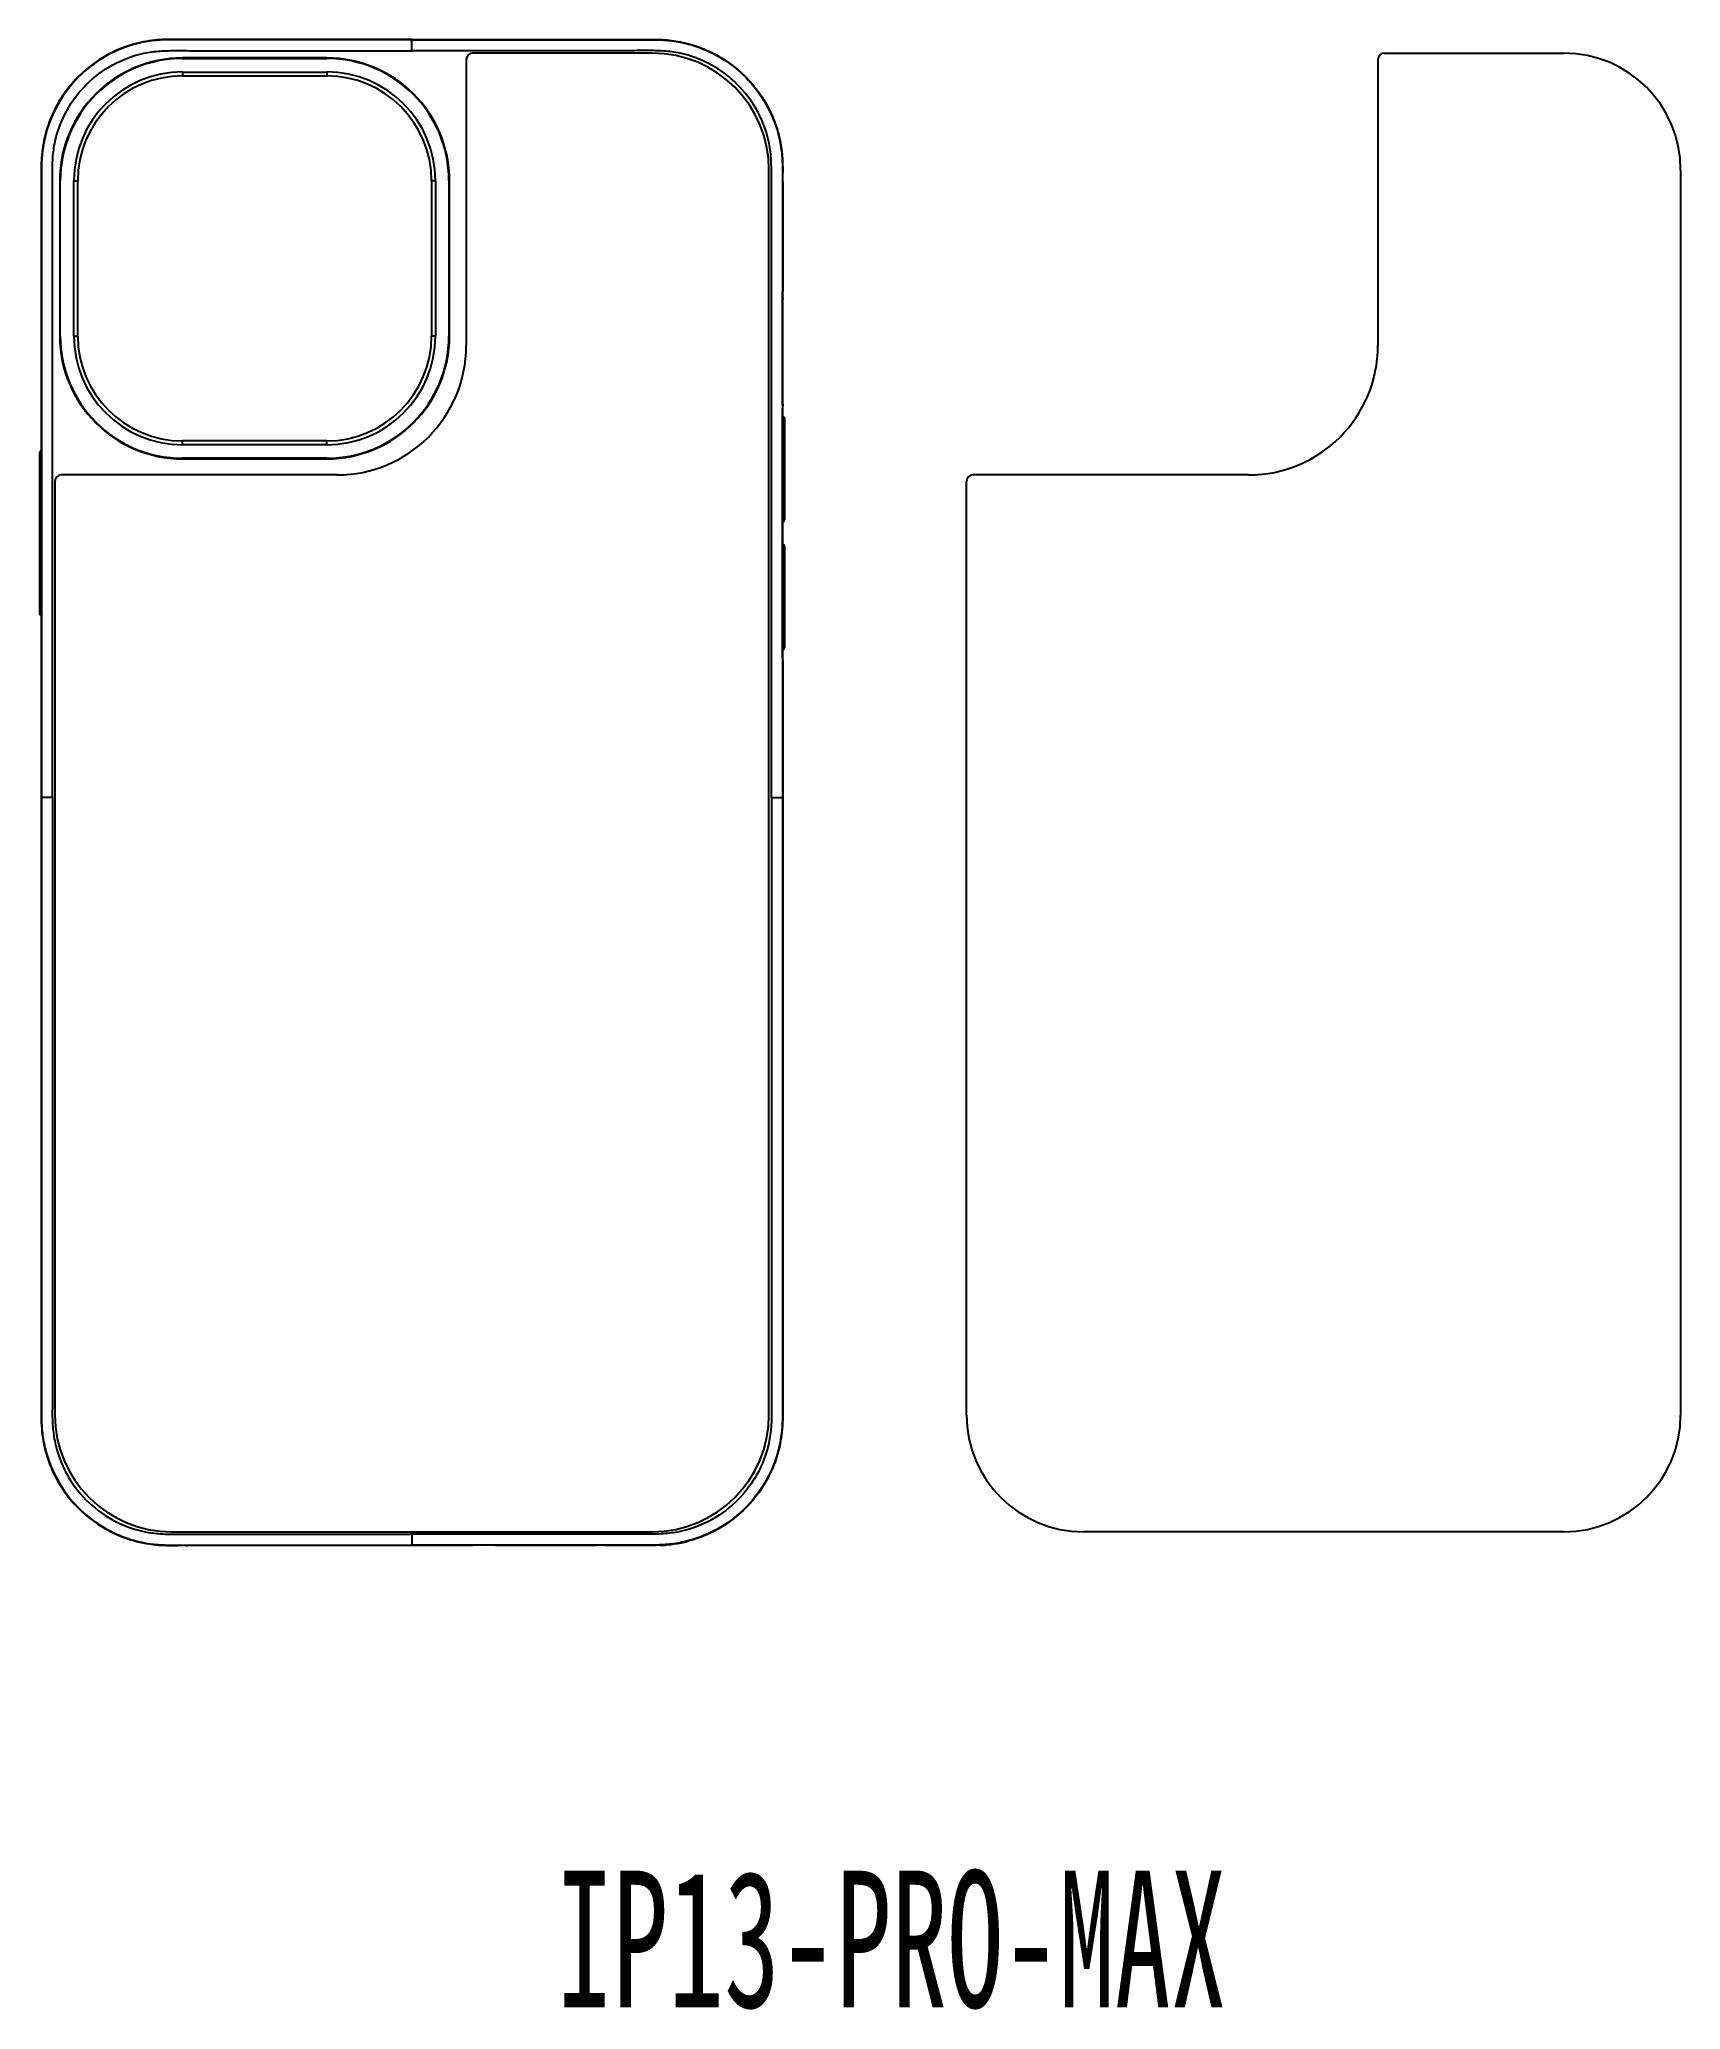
# Model space of a CAD drawing. Header units: millimetres. Extents: x 482 to 662, y 316 to 532.
import ezdxf

# ---------------------------------------------------------------- set-up
doc = ezdxf.new("R2010")
doc.units = ezdxf.units.MM
doc.header["$LTSCALE"] = 65.395
doc.layers.get('0').update_dxf_attribs({"linetype": 'CONTINUOUS'})
doc.styles.get("Standard").update_dxf_attribs({"font": 'txt', "width": 0.6})

msp = doc.modelspace()

# ---------------------------------------------------------------- linework, layer by layer
at = {"color": 7, "linetype": 'Continuous'}
for p, q in [((522.44, 530.7), (522.44, 531.94)), ((497.28, 529.84), (497.28, 529.91)), ((513.09, 529.91), (497.28, 529.91)), ((497.28, 529.84), (513.09, 529.84)), ((513.09, 529.84), (513.09, 529.91)), ((497.28, 528.36), (497.28, 527.94)), ((497.28, 528.36), (513.09, 528.36)), ((497.28, 527.94), (513.09, 527.94)), ((513.09, 528.36), (513.09, 527.94)), ((483.81, 516.44), (483.81, 499.4)), ((483.87, 516.44), (483.81, 516.44)), ((483.87, 499.4), (483.87, 516.44)), ((485.35, 499.4), (485.35, 516.44)), ((485.35, 516.44), (485.78, 516.44)), ((485.78, 499.4), (485.78, 516.44)), ((524.58, 516.44), (524.58, 499.4)), ((525.01, 516.44), (524.58, 516.44)), ((525.01, 516.44), (525.01, 499.4)), ((526.49, 516.44), (526.49, 499.4)), ((526.49, 516.44), (526.55, 516.44)), ((526.55, 499.4), (526.55, 516.44)), ((563.09, 502.99), (563.1, 503.88)), ((563.1, 504.28), (563.11, 504.28)), ((563.1, 504.15), (563.1, 504.22)), ((563.1, 503.88), (563.1, 504.15)), ((563.09, 493.48), (563.09, 502.99)), ((483.87, 499.4), (483.81, 499.4)), ((485.35, 499.4), (485.78, 499.4)), ((525.01, 499.4), (524.58, 499.4)), ((526.55, 499.4), (526.49, 499.4)), ((563.1, 492.35), (563.09, 493.48)), ((563.1, 492.07), (563.1, 492.35)), ((563.1, 491.95), (563.1, 492.07)), ((563.1, 491.93), (563.1, 491.95)), ((563.1, 491.93), (563.1, 491.94)), ((563.1, 491.89), (563.1, 491.89)), ((563.11, 491.89), (563.1, 491.89)), ((563.1, 491.18), (563.11, 491.76)), ((563.1, 490.83), (563.1, 491.18)), ((563.1, 490.55), (563.1, 490.83)), ((563.11, 491.89), (563.11, 491.82)), ((563.11, 491.82), (563.11, 491.76)), ((563.1, 490.44), (563.1, 490.55)), ((563.1, 490), (563.1, 490.44)), ((563.1, 489.53), (563.1, 490)), ((563.1, 489.05), (563.1, 489.53)), ((563.1, 488.55), (563.1, 489.05)), ((563.1, 488.05), (563.1, 488.55)), ((563.11, 489.05), (563.3, 489.05)), ((563.11, 488.55), (563.11, 489.05)), ((563.11, 488.05), (563.11, 488.55)), ((563.3, 489.61), (563.31, 490.34)), ((563.3, 489.05), (563.3, 489.61)), ((563.3, 480.53), (563.3, 489.05)), ((563.31, 490.34), (563.31, 489.05)), ((563.31, 489.05), (563.31, 480.53)), ((481.58, 486.56), (481.58, 485.3)), ((481.58, 486.56), (481.58, 485.68)), ((481.78, 488.01), (481.78, 487.43)), ((481.78, 487.43), (481.78, 487.09)), ((481.78, 487.09), (481.78, 486.7)), ((481.78, 486.7), (481.78, 486.56)), ((481.78, 486.56), (481.78, 486.26)), ((497.28, 487.47), (497.28, 487.9)), ((513.09, 487.9), (497.28, 487.9)), ((513.09, 487.47), (497.28, 487.47)), ((513.09, 487.47), (513.09, 487.9)), ((563.1, 481.53), (563.1, 488.05)), ((563.11, 481.53), (563.11, 488.05)), ((481.58, 485.68), (481.58, 485.3)), ((481.58, 485.3), (481.58, 470.26)), ((481.77, 485.3), (481.58, 485.3)), ((481.58, 485.3), (481.58, 470.26)), ((481.77, 485.3), (481.77, 484.83)), ((481.77, 484.83), (481.77, 484.35)), ((481.77, 484.35), (481.77, 471.21)), ((481.78, 486.26), (481.78, 485.79)), ((481.78, 485.79), (481.78, 485.3)), ((481.78, 485.3), (481.78, 484.83)), ((481.78, 484.83), (481.78, 484.35)), ((481.78, 484.35), (481.78, 471.21)), ((497.28, 485.99), (497.28, 485.93)), ((513.09, 485.99), (497.28, 485.99)), ((497.28, 485.93), (513.09, 485.93)), ((513.09, 485.99), (513.09, 485.93)), ((563.1, 481.03), (563.1, 481.53)), ((563.1, 474.53), (563.1, 481.03)), ((563.11, 481.03), (563.11, 481.53)), ((563.11, 480.53), (563.11, 481.03)), ((563.11, 480.53), (563.3, 480.53)), ((563.31, 479.24), (563.3, 480.53)), ((563.31, 480.53), (563.31, 479.24)), ((563.12, 479.11), (563.12, 479.66)), ((563.12, 479.04), (563.12, 479.11)), ((563.12, 475.92), (563.12, 476.51)), ((563.3, 475.03), (563.31, 476.32)), ((563.31, 476.32), (563.31, 475.03)), ((563.1, 474.03), (563.1, 474.53)), ((563.1, 467.51), (563.1, 474.03)), ((563.11, 475.03), (563.3, 475.03)), ((563.11, 474.53), (563.11, 475.03)), ((563.11, 474.03), (563.11, 474.53)), ((563.11, 467.51), (563.11, 474.03)), ((563.3, 466.51), (563.3, 475.03)), ((563.31, 475.03), (563.31, 466.51)), ((481.77, 471.21), (481.77, 470.73)), ((481.78, 471.21), (481.78, 470.73)), ((481.77, 470.26), (481.58, 470.26)), ((481.58, 470.26), (481.58, 469)), ((481.58, 470.26), (481.58, 469.71)), ((481.58, 469.71), (481.58, 469)), ((481.77, 470.73), (481.77, 470.26)), ((481.78, 470.73), (481.78, 470.26)), ((481.78, 470.26), (481.78, 469.77)), ((481.78, 469.77), (481.78, 469.3)), ((481.78, 469.3), (481.78, 468.87)), ((481.78, 468.87), (481.78, 468.79)), ((481.78, 468.79), (481.78, 468.47)), ((481.78, 468.47), (481.78, 468.12)), ((481.78, 468.12), (481.78, 467.54)), ((481.78, 467.54), (481.78, 448.79)), ((563.1, 467.01), (563.1, 467.51)), ((563.1, 466.51), (563.1, 467.01)), ((563.11, 467.01), (563.11, 467.51)), ((563.11, 466.51), (563.11, 467.01)), ((563.1, 466.02), (563.1, 466.51)), ((563.1, 465.55), (563.1, 466.02)), ((563.1, 465.21), (563.1, 465.55)), ((563.1, 465.11), (563.1, 465.21)), ((563.1, 464.72), (563.1, 465.11)), ((563.1, 464.37), (563.1, 464.72)), ((563.11, 466.51), (563.3, 466.51)), ((563.3, 466.12), (563.3, 466.51)), ((563.31, 465.22), (563.3, 466.12)), ((563.31, 466.51), (563.31, 465.22)), ((563.11, 463.79), (563.1, 464.37)), ((563.11, 463.79), (563.11, 448.79)), ((483.01, 448.79), (481.78, 448.79)), ((561.87, 448.79), (563.11, 448.79)), ((522.44, 367.97), (522.44, 366.75)), ((499.83, 366.74), (511.1, 366.74)), ((511.1, 366.74), (513.27, 366.74)), ((513.27, 366.74), (515.77, 366.74)), ((519.44, 366.75), (525.44, 366.75)), ((531.61, 366.74), (529.12, 366.74)), ((531.61, 366.74), (533.79, 366.74)), ((533.79, 366.74), (540.56, 366.74)), ((540.56, 366.74), (542.73, 366.74))]:
    msp.add_line(p, q, dxfattribs=at)
at = {"color": 6, "linetype": 'Continuous'}
for p, q in [((528.4, 529.74), (528.4, 498.36)), ((548.8, 530.44), (529.1, 530.44)), ((561.6, 381.03), (561.6, 517.64)), ((514.2, 484.16), (483.98, 484.16)), ((483.28, 483.46), (483.28, 381.03)), ((496.08, 368.23), (548.8, 368.23))]:
    msp.add_line(p, q, dxfattribs=at)
at = {"color": 2, "linetype": 'Continuous'}
for p, q in [((628.4, 529.74), (628.4, 498.36)), ((629.1, 530.44), (648.8, 530.44)), ((661.6, 517.64), (661.6, 381.03)), ((614.2, 484.16), (583.98, 484.16)), ((583.28, 381.03), (583.28, 483.46)), ((648.8, 368.23), (596.08, 368.23))]:
    msp.add_line(p, q, dxfattribs=at)
at = {"color": 7, "linetype": 'Continuous'}
for points in [[(563.1, 504.22), (563.1, 504.25), (563.1, 504.26), (563.1, 504.26)], [(563.1, 491.91), (563.1, 491.91), (563.1, 491.92), (563.1, 491.93)]]:
    msp.add_lwpolyline(points, dxfattribs=at)
for centre, radius, start, end in [((497.28, 516.44), 13.47, 90, 180), ((497.28, 516.44), 13.41, 90, 180), ((513.09, 516.44), 13.47, 0, 90), ((513.09, 516.44), 13.41, 0, 90), ((497.28, 516.44), 11.93, 90, 180), ((497.28, 516.44), 11.5, 90, 180), ((513.09, 516.44), 11.93, 0, 90), ((513.09, 516.44), 11.5, 0, 90), ((836.95, 501.85), 273.85, 179.6452, 180.0031), ((497.28, 499.4), 13.47, 180, 270), ((497.28, 499.4), 13.41, 180, 270), ((497.28, 499.4), 11.93, 180, 270), ((497.28, 499.4), 11.5, 180, 270), ((513.09, 499.4), 13.47, 270, 360), ((513.09, 499.4), 13.41, 270, 360), ((513.09, 499.4), 11.93, 270, 360), ((513.09, 499.4), 11.5, 270, 360), ((818.74, 494.27), 255.65, 179.9842, 180.3717), ((692.54, 493.45), 129.45, 180.3715, 180.5416), ((563.11, 490.34), 0.2, 0.0018, 87.0001), ((481.78, 486.56), 0.2, 93.0001, 180.0007), ((563.11, 479.24), 0.2, 273.0001, 0.0011), ((563.11, 476.32), 0.2, 0.0018, 87.0001), ((481.78, 469), 0.2, 180.0002, 267), ((563.11, 465.22), 0.2, 273.0001, 0.0011)]:
    msp.add_arc(centre, radius, start, end, dxfattribs=at)
at = {"color": 6, "linetype": 'Continuous'}
for centre, radius, start, end in [((529.1, 529.74), 0.7, 90, 180), ((548.8, 517.64), 12.8, 0, 90), ((514.2, 498.36), 14.2, 270, 360), ((483.98, 483.46), 0.7, 90, 180), ((496.08, 381.03), 12.8, 180, 270), ((548.8, 381.03), 12.8, 270, 360)]:
    msp.add_arc(centre, radius, start, end, dxfattribs=at)
at = {"color": 2, "linetype": 'Continuous'}
for centre, radius, start, end in [((629.1, 529.74), 0.7, 90, 180), ((648.8, 517.64), 12.8, 0, 90), ((614.2, 498.36), 14.2, 270, 360), ((583.98, 483.46), 0.7, 90, 180), ((596.08, 381.03), 12.8, 180, 270), ((648.8, 381.03), 12.8, 270, 360)]:
    msp.add_arc(centre, radius, start, end, dxfattribs=at)
at = {"color": 7, "linetype": 'Continuous'}
for points, knots in [([(522.44, 531.94), (520.8, 531.94), (517.53, 531.94), (512.62, 531.94), (507.71, 531.94), (503.61, 531.94), (500.75, 531.94), (499.11, 531.94), (497.88, 531.94), (496.65, 531.93), (495.43, 531.95), (494.2, 531.87), (492.58, 531.62), (490.6, 531.05), (488.39, 529.95), (486.41, 528.48), (484.71, 526.68), (483.36, 524.62), (482.55, 522.72), (482.12, 521.14), (481.89, 519.93), (481.77, 518.71), (481.77, 517.48), (481.78, 516.25), (481.78, 514.62), (481.78, 512.57), (481.78, 510.11), (481.78, 506.84), (481.78, 502.75), (481.78, 497.83), (481.78, 492.92), (481.78, 489.65), (481.78, 488.01)], [0, 0, 0, 0, 0.0625, 0.125, 0.187501, 0.250001, 0.281251, 0.296876, 0.312501, 0.328126, 0.343751, 0.359373, 0.374999, 0.40622, 0.437475, 0.468737, 0.499994, 0.53126, 0.562499, 0.578125, 0.593751, 0.609375, 0.624999, 0.640624, 0.656249, 0.687499, 0.718749, 0.749999, 0.812499, 0.875, 0.9375, 1, 1, 1, 1]), ([(522.44, 531.9), (519.99, 531.9), (516.31, 531.9), (511.4, 531.9), (507.71, 531.9), (504.03, 531.9), (500.96, 531.9), (498.51, 531.9), (496.67, 531.9), (494.83, 531.92), (493, 531.68), (491.22, 531.2), (488.96, 530.26), (486.39, 528.54), (483.96, 525.73), (482.62, 522.94), (482.01, 520.57), (481.79, 518.74), (481.82, 516.9), (481.81, 514.44), (481.81, 511.38), (481.81, 507.69), (481.81, 504.01), (481.81, 499.1), (481.81, 492.97), (481.81, 485.6), (481.81, 478.24), (481.81, 470.88), (481.81, 461.06), (481.81, 453.7), (481.81, 448.79)], [0, 0, 0, 0, 0.062538, 0.093807, 0.125076, 0.156345, 0.187614, 0.203248, 0.218883, 0.234497, 0.250087, 0.265678, 0.281276, 0.312432, 0.343584, 0.374725, 0.390316, 0.405905, 0.421523, 0.437159, 0.468428, 0.499696, 0.530965, 0.562234, 0.624772, 0.68731, 0.749848, 0.812386, 0.874924, 1, 1, 1, 1]), ([(522.44, 531.94), (525.04, 531.94), (530.23, 531.94), (536.72, 531.94), (541.27, 531.94), (543.86, 531.94), (545.81, 531.94), (547.43, 531.94), (548.73, 531.94), (550.03, 531.94), (551.65, 531.76), (553.54, 531.28), (555.35, 530.54), (557.6, 529.23), (560.04, 527.02), (561.76, 524.23), (562.63, 521.78), (562.96, 520.18), (563.09, 518.89), (563.11, 517.91), (563.1, 516.94), (563.11, 515.64), (563.11, 514.02), (563.11, 511.42), (563.11, 508.18), (563.11, 505.58), (563.11, 504.28)], [0, 0, 0, 0, 0.125029, 0.250058, 0.312572, 0.343829, 0.375087, 0.406344, 0.421972, 0.437601, 0.46884, 0.500084, 0.53134, 0.562628, 0.625037, 0.687452, 0.718698, 0.749943, 0.765572, 0.7812, 0.796828, 0.812457, 0.843714, 0.874971, 0.937486, 1, 1, 1, 1]), ([(522.44, 531.9), (524.9, 531.9), (528.58, 531.9), (533.49, 531.9), (537.17, 531.9), (540.85, 531.9), (543.92, 531.9), (546.37, 531.9), (548.21, 531.9), (550.05, 531.92), (551.88, 531.68), (553.66, 531.2), (555.92, 530.26), (558.49, 528.54), (560.92, 525.73), (562.27, 522.94), (562.88, 520.57), (563.09, 518.74), (563.07, 516.9), (563.08, 514.44), (563.07, 511.38), (563.07, 507.69), (563.07, 504.01), (563.07, 499.1), (563.07, 492.97), (563.07, 485.6), (563.07, 478.24), (563.07, 470.88), (563.07, 461.06), (563.07, 453.7), (563.07, 448.79)], [0, 0, 0, 0, 0.062538, 0.093807, 0.125076, 0.156345, 0.187614, 0.203248, 0.218883, 0.234497, 0.250087, 0.265678, 0.281276, 0.312432, 0.343584, 0.374725, 0.390316, 0.405905, 0.421523, 0.437159, 0.468428, 0.499696, 0.530965, 0.562234, 0.624772, 0.68731, 0.749848, 0.812386, 0.874924, 1, 1, 1, 1]), ([(483.01, 448.79), (483.01, 453.61), (483.01, 460.86), (483.01, 470.51), (483.01, 477.75), (483.01, 484.99), (483.01, 492.24), (483.01, 498.27), (483.01, 503.1), (483.01, 506.72), (483.01, 509.74), (483.01, 512.15), (483.01, 513.96), (483.01, 515.77), (483, 517.58), (483.04, 519.4), (483.36, 521.19), (483.95, 522.91), (485.03, 525.07), (486.96, 527.45), (489.97, 529.53), (492.88, 530.49), (495.28, 530.72), (497.1, 530.72), (498.91, 530.69), (501.32, 530.71), (504.34, 530.7), (507.96, 530.7), (511.58, 530.7), (516.41, 530.7), (520.03, 530.7), (522.44, 530.7)], [0, 0, 0, 0, 0.125013, 0.187519, 0.250026, 0.312532, 0.375039, 0.437545, 0.468798, 0.500052, 0.531304, 0.546932, 0.562559, 0.578181, 0.593815, 0.609446, 0.625072, 0.640727, 0.656364, 0.687567, 0.718765, 0.749962, 0.765598, 0.781228, 0.796854, 0.812481, 0.843734, 0.874987, 0.90624, 0.937494, 1, 1, 1, 1]), ([(561.87, 448.79), (561.87, 453.61), (561.87, 460.86), (561.87, 470.51), (561.87, 477.75), (561.87, 484.99), (561.87, 492.24), (561.87, 498.27), (561.87, 503.1), (561.87, 506.72), (561.87, 509.74), (561.87, 512.15), (561.87, 513.96), (561.87, 515.77), (561.88, 517.58), (561.84, 519.4), (561.52, 521.19), (560.93, 522.91), (559.85, 525.07), (557.92, 527.45), (554.91, 529.53), (552.01, 530.49), (549.6, 530.72), (547.79, 530.72), (545.98, 530.69), (543.56, 530.71), (540.55, 530.7), (536.92, 530.7), (533.3, 530.7), (528.48, 530.7), (524.86, 530.7), (522.44, 530.7)], [0, 0, 0, 0, 0.125013, 0.187519, 0.250026, 0.312532, 0.375039, 0.437545, 0.468798, 0.500052, 0.531304, 0.546932, 0.562559, 0.578181, 0.593815, 0.609446, 0.625072, 0.640727, 0.656364, 0.687567, 0.718765, 0.749962, 0.765598, 0.781228, 0.796854, 0.812481, 0.843734, 0.874987, 0.90624, 0.937494, 1, 1, 1, 1]), ([(563.1, 504.26), (563.1, 504.27), (563.11, 504.27), (563.1, 504.28), (563.1, 504.28)], [0, 0, 0, 0, 0.742383, 1, 1, 1, 1]), ([(563.1, 503.55), (563.1, 503.64), (563.1, 503.87), (563.1, 504.11), (563.1, 504.26)], [0, 0, 0, 0, 0.372844, 1, 1, 1, 1]), ([(563.1, 491.94), (563.1, 491.95), (563.1, 492.05), (563.1, 492.14), (563.1, 492.22)], [0, 0, 0, 0, 0.166007, 1, 1, 1, 1]), ([(563.1, 491.89), (563.1, 491.89), (563.11, 491.91), (563.1, 491.92), (563.1, 491.93)], [0, 0, 0, 0, 0.251948, 1, 1, 1, 1]), ([(563.12, 479.66), (563.12, 479.73), (563.12, 480.01), (563.11, 480.3), (563.11, 480.53)], [0, 0, 0, 0, 0.228176, 1, 1, 1, 1]), ([(563.11, 475.03), (563.11, 475.11), (563.11, 475.41), (563.12, 475.7), (563.12, 475.92)], [0, 0, 0, 0, 0.26698, 1, 1, 1, 1]), ([(481.78, 448.79), (481.78, 445.18), (481.78, 437.97), (481.78, 427.16), (481.78, 416.35), (481.78, 407.34), (481.78, 400.13), (481.78, 395.63), (481.78, 392.02), (481.78, 389.32), (481.78, 386.62), (481.78, 384.36), (481.78, 382.56), (481.77, 381.21), (481.78, 379.86), (481.97, 378.07), (482.53, 375.87), (484.09, 372.61), (487.19, 369.2), (490.52, 367.61), (492.26, 367.17)], [0, 0, 0, 0, 0.125083, 0.250165, 0.375248, 0.500331, 0.562872, 0.625413, 0.656684, 0.687955, 0.719225, 0.750496, 0.766131, 0.781767, 0.7974, 0.813034, 0.844267, 0.875529, 0.937778, 1, 1, 1, 1]), ([(481.81, 448.79), (481.81, 443.92), (481.81, 436.63), (481.81, 426.9), (481.81, 419.61), (481.81, 412.31), (481.81, 405.02), (481.81, 397.72), (481.81, 391.65), (481.81, 387.39), (481.81, 384.96), (481.81, 383.14), (481.81, 381.62), (481.81, 380.4), (481.86, 379.19), (482.09, 377.69), (482.77, 375.35), (484.18, 372.63), (486.65, 369.91), (489.24, 368.26), (491.5, 367.38), (493.27, 366.95), (494.78, 366.78), (496, 366.77), (497.21, 366.77), (498.73, 366.77), (501.17, 366.77), (504.2, 366.77), (507.85, 366.77), (511.5, 366.77), (516.36, 366.77), (520.01, 366.77), (522.44, 366.77)], [0, 0, 0, 0, 0.125075, 0.187613, 0.25015, 0.312688, 0.375225, 0.437763, 0.500301, 0.531569, 0.547204, 0.562838, 0.578473, 0.586284, 0.594081, 0.609673, 0.625264, 0.656412, 0.687564, 0.718721, 0.734316, 0.749908, 0.765497, 0.773301, 0.781118, 0.796753, 0.812387, 0.843656, 0.874925, 0.906194, 0.937462, 1, 1, 1, 1]), ([(483.01, 448.79), (483.01, 444.01), (483.01, 436.83), (483.01, 427.27), (483.01, 420.1), (483.01, 412.92), (483.01, 405.75), (483.01, 399.77), (483.01, 394.99), (483.01, 392), (483.01, 389.61), (483.01, 387.82), (483.01, 386.03), (483.02, 384.23), (483.01, 382.44), (482.97, 380.65), (483.1, 378.85), (483.48, 377.09), (484.11, 375.4), (485.25, 373.3), (487.22, 371), (490.26, 369.01), (493.16, 368.13), (495.54, 367.94), (497.34, 367.98), (499.13, 367.98), (501.52, 367.97), (504.51, 367.97), (508.1, 367.97), (511.68, 367.97), (516.46, 367.97), (520.05, 367.97), (522.44, 367.97)], [0, 0, 0, 0, 0.12501, 0.187514, 0.250019, 0.312524, 0.375029, 0.437533, 0.468786, 0.500038, 0.515664, 0.531291, 0.546917, 0.562542, 0.57817, 0.593799, 0.60943, 0.625068, 0.640712, 0.656356, 0.687561, 0.718767, 0.749973, 0.765601, 0.781232, 0.796861, 0.812485, 0.843738, 0.87499, 0.906243, 0.937495, 1, 1, 1, 1]), ([(563.07, 448.79), (563.07, 443.92), (563.07, 436.63), (563.07, 426.9), (563.07, 419.61), (563.07, 412.31), (563.07, 405.02), (563.07, 397.72), (563.07, 391.65), (563.07, 387.39), (563.07, 384.96), (563.07, 383.14), (563.07, 381.62), (563.08, 380.4), (563.02, 379.19), (562.79, 377.69), (562.12, 375.35), (560.71, 372.63), (558.23, 369.91), (555.64, 368.26), (553.38, 367.38), (551.61, 366.95), (550.1, 366.78), (548.88, 366.77), (547.67, 366.77), (546.15, 366.77), (543.72, 366.77), (540.68, 366.77), (537.03, 366.77), (533.38, 366.77), (528.52, 366.77), (524.87, 366.77), (522.44, 366.77)], [0, 0, 0, 0, 0.125075, 0.187613, 0.25015, 0.312688, 0.375225, 0.437763, 0.500301, 0.531569, 0.547204, 0.562838, 0.578473, 0.586284, 0.594081, 0.609673, 0.625264, 0.656412, 0.687564, 0.718721, 0.734316, 0.749908, 0.765497, 0.773301, 0.781118, 0.796753, 0.812387, 0.843656, 0.874925, 0.906194, 0.937462, 1, 1, 1, 1]), ([(561.87, 448.79), (561.87, 444.01), (561.87, 436.83), (561.87, 427.27), (561.87, 420.1), (561.87, 412.92), (561.87, 405.75), (561.87, 399.77), (561.87, 394.99), (561.87, 392), (561.87, 389.61), (561.87, 387.82), (561.88, 386.03), (561.87, 384.23), (561.87, 382.44), (561.91, 380.65), (561.78, 378.85), (561.41, 377.09), (560.78, 375.4), (559.63, 373.3), (557.66, 371), (554.63, 369.01), (551.73, 368.13), (549.34, 367.94), (547.55, 367.98), (545.75, 367.98), (543.36, 367.97), (540.37, 367.97), (536.79, 367.97), (533.2, 367.97), (528.42, 367.97), (524.83, 367.97), (522.44, 367.97)], [0, 0, 0, 0, 0.12501, 0.187514, 0.250019, 0.312524, 0.375029, 0.437533, 0.468786, 0.500038, 0.515664, 0.531291, 0.546917, 0.562542, 0.57817, 0.593799, 0.60943, 0.625068, 0.640712, 0.656356, 0.687561, 0.718767, 0.749973, 0.765601, 0.781232, 0.796861, 0.812485, 0.843738, 0.87499, 0.906243, 0.937495, 1, 1, 1, 1]), ([(563.11, 448.79), (563.11, 445.18), (563.11, 437.97), (563.11, 427.16), (563.11, 416.35), (563.11, 407.34), (563.11, 400.13), (563.11, 395.63), (563.11, 392.02), (563.11, 389.32), (563.11, 386.62), (563.11, 384.36), (563.11, 382.56), (563.11, 381.21), (563.11, 379.86), (562.91, 378.07), (562.35, 375.87), (560.79, 372.61), (557.7, 369.2), (554.36, 367.61), (552.62, 367.17)], [0, 0, 0, 0, 0.125083, 0.250165, 0.375248, 0.500331, 0.562872, 0.625413, 0.656684, 0.687955, 0.719225, 0.750496, 0.766131, 0.781767, 0.7974, 0.813034, 0.844267, 0.875529, 0.937778, 1, 1, 1, 1]), ([(492.26, 367.17), (492.24, 367.17), (492.41, 367.14), (492.48, 367.11), (492.78, 367.05), (493.22, 366.96), (493.86, 366.86), (494.37, 366.8), (494.62, 366.78)], [0, 0, 0, 0, 0.024943, 0.097019, 0.208978, 0.351205, 0.682982, 1, 1, 1, 1]), ([(494.62, 366.78), (494.77, 366.77), (494.82, 366.77), (495.28, 366.74), (495.23, 366.75)], [0, 0, 0, 0, 0.73397, 1, 1, 1, 1]), ([(495.23, 366.75), (495.63, 366.73), (496.44, 366.74), (497.25, 366.74), (497.65, 366.74)], [0, 0, 0, 0, 0.499997, 1, 1, 1, 1]), ([(497.65, 366.74), (497.6, 366.73), (497.89, 366.74), (498.02, 366.74), (498.45, 366.74), (499.03, 366.74), (499.55, 366.74), (499.83, 366.74)], [0, 0, 0, 0, 0.076139, 0.168538, 0.292883, 0.617307, 1, 1, 1, 1]), ([(515.77, 366.74), (515.79, 366.74), (515.88, 366.74), (516.09, 366.74), (516.42, 366.74), (517.09, 366.75), (518.11, 366.75), (518.97, 366.75), (519.44, 366.75)], [0, 0, 0, 0, 0.019208, 0.076095, 0.168481, 0.292817, 0.617237, 1, 1, 1, 1]), ([(525.44, 366.75), (525.91, 366.75), (526.78, 366.75), (527.8, 366.75), (528.46, 366.74), (528.79, 366.74), (529, 366.74), (529.09, 366.74), (529.12, 366.74)], [0, 0, 0, 0, 0.38276, 0.707182, 0.831517, 0.923902, 0.980792, 1, 1, 1, 1]), ([(549.65, 366.75), (549.08, 366.73), (547.92, 366.74), (545.62, 366.73), (543.89, 366.74), (542.73, 366.74)], [0, 0, 0, 0, 0.249997, 0.499998, 1, 1, 1, 1]), ([(549.65, 366.75), (549.6, 366.74), (550.06, 366.77), (550.11, 366.77), (550.26, 366.78)], [0, 0, 0, 0, 0.265977, 1, 1, 1, 1]), ([(550.26, 366.78), (550.51, 366.8), (551.02, 366.86), (551.66, 366.96), (552.1, 367.05), (552.4, 367.11), (552.47, 367.14), (552.64, 367.17), (552.62, 367.17)], [0, 0, 0, 0, 0.316819, 0.648624, 0.790905, 0.902922, 0.975039, 1, 1, 1, 1])]:
    msp.add_open_spline(points, degree=3, knots=knots, dxfattribs=at)

# ---------------------------------------------------------------- texts
at = {"color": 3, "insert": (538.31, 331.05), "char_height": 15, "attachment_point": 1}
msp.add_mtext_dynamic_manual_height_columns('{\\fFangSong|b0|i0|c0|p49;IP13-PRO-MAX}', width=65.5175, gutter_width=1, heights=[0], dxfattribs=at)

doc.saveas('drawing.dxf')
